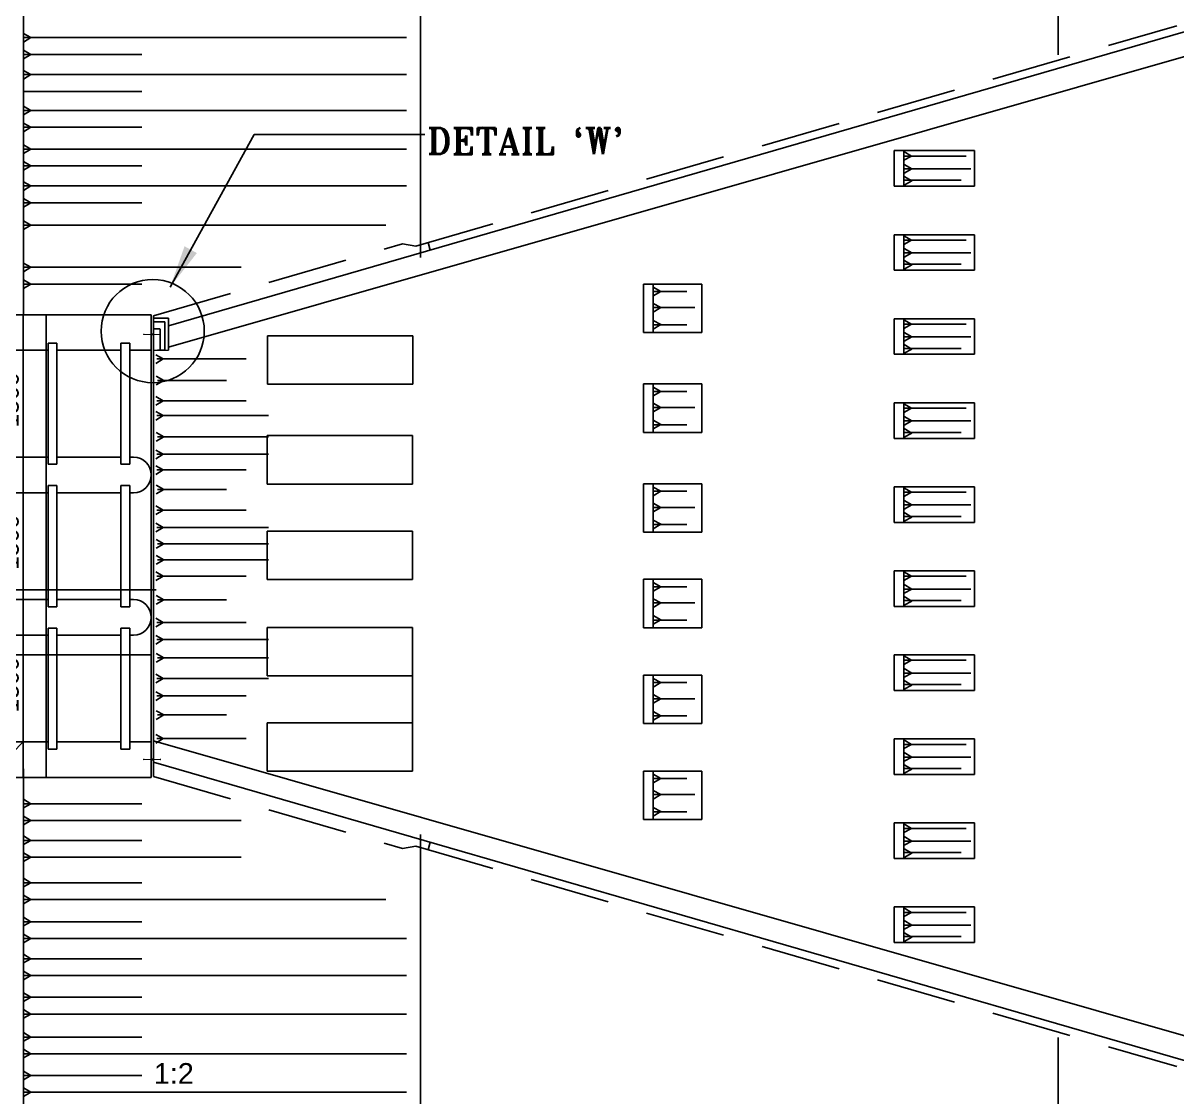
# Model space of a CAD drawing. Header units: metres. Extents: x -98554 to 27544620, y -161930 to 5264560.
# Drawn here: x -34666 to -18465, y 267924 to 283004 of the extents above; entities that cross this region are included whole.
import ezdxf

# ---------------------------------------------------------------- set-up
doc = ezdxf.new("R2010")
doc.units = ezdxf.units.M
doc.header["$LTSCALE"] = 15
doc.header["$MEASUREMENT"] = 0
doc.linetypes.add('2-2', pattern=[50, 25, -25])
doc.linetypes.add('DASHED', pattern=[0.75, 0.5, -0.25])
doc.layers.get('0').update_dxf_attribs({"linetype": 'CONTINUOUS'})
doc.layers.get('Defpoints').update_dxf_attribs({"linetype": 'CONTINUOUS'})
for name, color, linetype in [('Bank line', 170, 'CONTINUOUS'), ('Dotted line', 7, 'DASHED'), ('LINE', 7, 'CONTINUOUS'), ('SLOPECON', 12, 'CONTINUOUS')]:
    doc.layers.add(name, color=color, linetype=linetype)
doc.layers.add('lline', color=102, linetype='CONTINUOUS', lineweight=20)
doc.styles.add('arial', font='swisscl.ttf')
doc.styles.add('NASIR', font='romant.shx')
doc.styles.add('ROMAN_SIMPLEX', font='ROMANS')
doc.styles.get("Standard").update_dxf_attribs({"font": 'arial.ttf'})
doc.dimstyles.new('3', dxfattribs={"dimtxt": 225, "dimasz": 150, "dimexe": 225, "dimexo": 610, "dimgap": 9, "dimtad": 0, "dimdec": 0, "dimzin": 0, "dimdsep": 46, "dimtxsty": 'Standard', "dimblk": 'DOT', "dimcen": 0, "dimclrd": 5, "dimclrt": 1, "dimadec": 0, "dimazin": 0, "dimtfac": 1, "dimtdec": 0, "dimtofl": 0, "dimtmove": 2, "dimatfit": 3, "dimfxl": 1, "dimtolj": 1, "dimtzin": 0, "dimarcsym": 0})
doc.dimstyles.get("Standard").update_dxf_attribs({"dimtxt": 250, "dimasz": 2, "dimexe": 0.18, "dimexo": 0.0625, "dimgap": 0.09, "dimtad": 0, "dimtih": 1, "dimtoh": 1, "dimzin": 0, "dimdsep": 46, "dimtxsty": 'ROMAN_SIMPLEX', "dimcen": 0.09, "dimadec": 0, "dimazin": 0, "dimtfac": 1, "dimtofl": 0, "dimtmove": 0, "dimatfit": 3, "dimfxl": 1, "dimtolj": 1, "dimtzin": 0, "dimarcsym": 0})

# ---------------------------------------------------------------- blocks, each defined once
blk = doc.blocks.new('_Dot')
at = {"color": 0, "linetype": 'ByBlock', "lineweight": -2}
blk.add_line((-0.5, 0), (-1, 0), dxfattribs=at)
at = {"color": 0, "linetype": 'ByBlock', "const_width": 0.5}
blk.add_lwpolyline([(-0.25, 0, 1), (0.25, 0, 1)], format="xyb", close=True, dxfattribs=at)
blk = doc.blocks.new('*D3001')
at = {"layer": 'Defpoints', "color": 0}
for p in [(-35271.50198358193, 274408.6791525243), (-35271.50198358193, 272908.6791525243), (-35071.12280852051, 272908.6791525243)]:
    blk.add_point(p, dxfattribs=at)
at = {"layer": 'LINE', "color": 0, "lineweight": -2}
for p, q in [((-34661.50198358193, 274408.6791525243), (-34846.12280852051, 274408.6791525243)), ((-34661.50198358193, 272908.6791525243), (-34846.12280852051, 272908.6791525243))]:
    blk.add_line(p, q, dxfattribs=at)
at = {"layer": 'LINE', "color": 5, "lineweight": -2}
blk.add_line((-35071.12280852051, 274108.6791525243), (-35071.12280852051, 273208.6791525243), dxfattribs=at)
at = {"layer": 'LINE', "color": 5, "lineweight": -2, "xscale": 300, "yscale": 300, "zscale": 300}
for p, rotation in [((-35071.12280852051, 274408.6791525243), 90), ((-35071.12280852051, 272908.6791525243), 270)]:
    blk.add_blockref('_Dot', p, dxfattribs=dict(at, rotation=rotation))
at = {"layer": 'LINE', "color": 1, "insert": (-34850.22563147976, 273711.5727067937), "char_height": 250, "attachment_point": 5, "rotation": 90}
blk.add_mtext('\\A1;1500', dxfattribs=at)
blk = doc.blocks.new('*D3003')
at = {"layer": 'Defpoints', "color": 0}
for p in [(-35271.50198358193, 276408.6791525243), (-35271.50198358193, 274908.6791525243), (-35071.12280852051, 274908.6791525243)]:
    blk.add_point(p, dxfattribs=at)
at = {"layer": 'LINE', "color": 0, "lineweight": -2}
for p, q in [((-34661.50198358193, 276408.6791525243), (-34846.12280852051, 276408.6791525243)), ((-34661.50198358193, 274908.6791525243), (-34846.12280852051, 274908.6791525243))]:
    blk.add_line(p, q, dxfattribs=at)
at = {"layer": 'LINE', "color": 5, "lineweight": -2}
blk.add_line((-35071.12280852051, 276108.6791525243), (-35071.12280852051, 275208.6791525243), dxfattribs=at)
at = {"layer": 'LINE', "color": 5, "lineweight": -2, "xscale": 300, "yscale": 300, "zscale": 300}
for p, rotation in [((-35071.12280852051, 276408.6791525243), 90), ((-35071.12280852051, 274908.6791525243), 270)]:
    blk.add_blockref('_Dot', p, dxfattribs=dict(at, rotation=rotation))
at = {"layer": 'LINE', "color": 1, "insert": (-34850.22563147976, 275711.5727067937), "char_height": 250, "attachment_point": 5, "rotation": 90}
blk.add_mtext('\\A1;1500', dxfattribs=at)
blk = doc.blocks.new('*D3005')
at = {"layer": 'Defpoints', "color": 0}
for p in [(-35271.50198358193, 278408.6791525243), (-35271.50198358193, 276908.6791525243), (-35071.12280852051, 276908.6791525243)]:
    blk.add_point(p, dxfattribs=at)
at = {"layer": 'LINE', "color": 0, "lineweight": -2}
for p, q in [((-34661.50198358193, 278408.6791525243), (-34846.12280852051, 278408.6791525243)), ((-34661.50198358193, 276908.6791525243), (-34846.12280852051, 276908.6791525243))]:
    blk.add_line(p, q, dxfattribs=at)
at = {"layer": 'LINE', "color": 5, "lineweight": -2}
blk.add_line((-35071.12280852051, 278108.6791525243), (-35071.12280852051, 277208.6791525243), dxfattribs=at)
at = {"layer": 'LINE', "color": 5, "lineweight": -2, "xscale": 300, "yscale": 300, "zscale": 300}
for p, rotation in [((-35071.12280852051, 278408.6791525243), 90), ((-35071.12280852051, 276908.6791525243), 270)]:
    blk.add_blockref('_Dot', p, dxfattribs=dict(at, rotation=rotation))
at = {"layer": 'LINE', "color": 1, "insert": (-34850.22563147976, 277711.5727067937), "char_height": 250, "attachment_point": 5, "rotation": 90}
blk.add_mtext('\\A1;1500', dxfattribs=at)
blk = doc.blocks.new('*D3027')
at = {"color": 0, "lineweight": -2, "ltscale": 2000}
for p, q in [((-32835.62624323673, 278708.6791525243), (-32739.00311577319, 278708.6791525243)), ((-32739.18311577319, 278708.0791525244), (-32739.18311577319, 278559.0768196279)), ((-32739.18311577319, 278409.2791525243), (-32739.18311577319, 278558.2814854208)), ((-32777.22340278247, 278408.6791525243), (-32739.00311577319, 278408.6791525243))]:
    blk.add_line(p, q, dxfattribs=at)
at = {"color": 0, "linetype": '2-2', "ltscale": 2000}
for points in [[(-32739.28311577319, 278708.0791525244), (-32739.0831157732, 278708.0791525244), (-32739.18311577319, 278708.6791525243)], [(-32739.28311577319, 278409.2791525243), (-32739.0831157732, 278409.2791525243), (-32739.18311577319, 278408.6791525243)]]:
    blk.add_solid(points, dxfattribs=at)
at = {"layer": 'Defpoints', "color": 0, "linetype": '2-2', "ltscale": 2000}
for p in [(-32835.68874323673, 278708.6791525243), (-32739.18311577319, 278708.6791525243), (-32777.28590278247, 278408.6791525243)]:
    blk.add_point(p, dxfattribs=at)
at = {"color": 0, "linetype": '2-2', "ltscale": 2000, "insert": (-32739.18311577324, 278558.6791525243), "char_height": 0.6, "attachment_point": 5, "style": 'arial'}
blk.add_mtext('\\A1;300.00', dxfattribs=at)
blk = doc.blocks.new('*D3110')
at = {"layer": 'Defpoints', "color": 0, "ltscale": 20}
for p in [(-32865.50099973718, 274130.4106318802), (-42367.86363284674, 273966.1218589991), (-32865.50099973718, 273966.1218589991)]:
    blk.add_point(p, dxfattribs=at)
at = {"layer": 'LINE', "color": 0, "lineweight": -2, "ltscale": 20}
for p, q in [((-42367.86363284674, 273966.1843589991), (-42367.86363284674, 274130.5906318802)), ((-42365.86363284674, 274130.4106318802), (-38354.8675543872, 274130.4106318802)), ((-32867.50099973718, 274130.4106318802), (-36878.49707819672, 274130.4106318802)), ((-32865.50099973718, 273966.1843589991), (-32865.50099973718, 274130.5906318802))]:
    blk.add_line(p, q, dxfattribs=at)
at = {"layer": 'LINE', "color": 0, "ltscale": 20}
for points in [[(-42365.86363284674, 274130.7439652135), (-42365.86363284674, 274130.0772985469), (-42367.86363284674, 274130.4106318802)], [(-32867.50099973718, 274130.7439652135), (-32867.50099973718, 274130.0772985469), (-32865.50099973718, 274130.4106318802)]]:
    blk.add_solid(points, dxfattribs=at)
at = {"layer": 'LINE', "color": 0, "ltscale": 20, "insert": (-37616.68231629196, 274130.4106318802), "char_height": 250, "attachment_point": 5, "style": 'ROMAN_SIMPLEX'}
blk.add_mtext('\\A1;9502.36', dxfattribs=at)

msp = doc.modelspace()

# ---------------------------------------------------------------- linework, layer by layer
at = {"linetype": '2-2', "ltscale": 2000}
for p, q in [((-25817.2859027813, 278658.859229295), (-25817.2859027813, 279338.859229295)), ((-25817.2859027813, 277256.3819380612), (-25817.2859027813, 277936.3819380612)), ((-25817.2859027813, 275853.9046468274), (-25817.2859027813, 276533.9046468274)), ((-25817.2859027813, 274512.8729627118), (-25817.2859027813, 275192.8729627118)), ((-25817.2859027813, 273166.3308343315), (-25817.2859027813, 273846.3308343315)), ((-25817.2859027813, 271819.7887059511), (-25817.2859027813, 272499.7887059511))]:
    msp.add_line(p, q, dxfattribs=at)
at = {"ltscale": 2000}
for p, q in [((-32835.68874323672, 278858.6791525243), (-32625.80860894359, 278858.6791525243)), ((-32625.98860894359, 278858.0791525244), (-32625.98860894359, 278634.0764264431)), ((-32835.68874323672, 278808.6791525243), (-32674.36820225184, 278808.6791525243)), ((-32674.54820225184, 278808.0791525244), (-32674.54820225184, 278609.0764264431)), ((-32674.54820225184, 278409.2791525243), (-32674.54820225184, 278608.2818786056)), ((-32625.98860894359, 278409.2791525243), (-32625.98860894359, 278633.2818786056)), ((-32835.68874323675, 278406.5984508023), (-32625.80860894359, 278408.6791525243)), ((-32777.22340278247, 278408.6791525243), (-32674.36820225184, 278408.6791525243))]:
    msp.add_line(p, q, dxfattribs=at)
for points in [[(-20131.87814848591, 282556.6632944224), (-20131.87814848591, 292177.3790167212)], [(-32625.98860894359, 278752.4677577627), (-18346.96676561753, 282885.1157042331)], [(-32625.9886089436, 278452.2192896582), (-17719.4275017559, 282718.6791525244)], [(-32835.68874323714, 272925.1580365295), (-17719.4275017559, 268598.6791525244)], [(-32835.68874323716, 272625.5821575988), (-18346.96676561753, 268432.2426008157)], [(-20131.87814848591, 268760.6950106264), (-20131.87814848591, 259139.9792883276)]]:
    msp.add_lwpolyline(points)
at = {"linetype": '2-2', "ltscale": 2000}
for points in [[(-22435.44373193184, 281212.7965255323), (-21309.44373193184, 281212.7965255323)], [(-22435.44373193185, 280712.7965255323), (-22435.44373193185, 281212.7965255323)], [(-22300.28868202573, 280712.7965255323), (-22300.28868202573, 281212.7965255323)], [(-21309.44373193184, 280712.7965255323), (-21309.44373193184, 281212.7965255323)], [(-22435.44373193184, 280712.7965255323), (-21309.44373193184, 280712.7965255323)], [(-22435.44373193184, 280032.7965255323), (-21309.44373193184, 280032.7965255323)], [(-22435.44373193185, 279532.7965255323), (-22435.44373193185, 280032.7965255323)], [(-22300.28868202573, 279532.7965255323), (-22300.28868202573, 280032.7965255323)], [(-21309.44373193184, 279532.7965255323), (-21309.44373193184, 280032.7965255323)], [(-22435.44373193184, 279532.7965255323), (-21309.44373193184, 279532.7965255323)], [(-22435.44373193185, 278852.7965255323), (-21309.44373193185, 278852.7965255323)], [(-22435.44373193185, 278352.7965255323), (-22435.44373193185, 278852.7965255323)], [(-22300.28868202573, 278352.7965255323), (-22300.28868202573, 278852.7965255323)], [(-21309.44373193185, 278352.7965255323), (-21309.44373193185, 278852.7965255323)], [(-22435.44373193185, 278352.7965255323), (-21309.44373193185, 278352.7965255323)], [(-22435.44373193184, 277672.7965255323), (-21309.44373193184, 277672.7965255323)], [(-22435.44373193185, 277172.7965255323), (-22435.44373193185, 277672.7965255323)], [(-22300.28868202573, 277172.7965255323), (-22300.28868202573, 277672.7965255323)], [(-21309.44373193184, 277172.7965255323), (-21309.44373193184, 277672.7965255323)], [(-22435.44373193184, 277172.7965255323), (-21309.44373193184, 277172.7965255323)], [(-22435.44373193184, 276492.7965255323), (-21309.44373193184, 276492.7965255323)], [(-22435.44373193185, 275992.7965255323), (-22435.44373193185, 276492.7965255323)], [(-22300.28868202573, 275992.7965255323), (-22300.28868202573, 276492.7965255323)], [(-21309.44373193184, 275992.7965255323), (-21309.44373193184, 276492.7965255323)], [(-22435.44373193184, 275992.7965255323), (-21309.44373193184, 275992.7965255323)], [(-22435.44373193186, 275312.7965255323), (-21309.44373193186, 275312.7965255323)], [(-22435.44373193187, 274812.7965255323), (-22435.44373193187, 275312.7965255323)], [(-22300.28868202575, 274812.7965255323), (-22300.28868202575, 275312.7965255323)], [(-21309.44373193186, 274812.7965255323), (-21309.44373193186, 275312.7965255323)], [(-22435.44373193186, 274812.7965255323), (-21309.44373193186, 274812.7965255323)], [(-22435.44373193185, 274132.7965255323), (-21309.44373193185, 274132.7965255323)], [(-22435.44373193186, 273632.7965255323), (-22435.44373193186, 274132.7965255323)], [(-22300.28868202574, 273632.7965255323), (-22300.28868202574, 274132.7965255323)], [(-21309.44373193185, 273632.7965255323), (-21309.44373193185, 274132.7965255323)], [(-22435.44373193185, 273632.7965255323), (-21309.44373193185, 273632.7965255323)], [(-22435.44373193185, 272952.7965255323), (-21309.44373193185, 272952.7965255323)], [(-22435.44373193185, 272452.7965255323), (-22435.44373193185, 272952.7965255323)], [(-22300.28868202573, 272452.7965255323), (-22300.28868202573, 272952.7965255323)], [(-21309.44373193185, 272452.7965255323), (-21309.44373193185, 272952.7965255323)], [(-22435.44373193185, 272452.7965255323), (-21309.44373193185, 272452.7965255323)], [(-22435.44373193184, 271772.7965255323), (-21309.44373193184, 271772.7965255323)], [(-22435.44373193185, 271272.7965255323), (-22435.44373193185, 271772.7965255323)], [(-22300.28868202573, 271272.7965255323), (-22300.28868202573, 271772.7965255323)], [(-21309.44373193184, 271272.7965255323), (-21309.44373193184, 271772.7965255323)], [(-22435.44373193184, 271272.7965255323), (-21309.44373193184, 271272.7965255323)], [(-22435.44373193184, 270592.7965255323), (-21309.44373193184, 270592.7965255323)], [(-22435.44373193185, 270092.7965255323), (-22435.44373193185, 270592.7965255323)], [(-22300.28868202573, 270092.7965255323), (-22300.28868202573, 270592.7965255323)], [(-21309.44373193184, 270092.7965255323), (-21309.44373193184, 270592.7965255323)], [(-22435.44373193184, 270092.7965255323), (-21309.44373193184, 270092.7965255323)]]:
    msp.add_lwpolyline(points, dxfattribs=at)
for points in [[(-25953.2859027813, 278658.859229295), (-25137.2859027813, 278658.859229295), (-25137.2859027813, 279338.859229295), (-25953.2859027813, 279338.859229295)], [(-29194.44373193185, 278613.6543047433), (-31234.44373193185, 278613.6543047433), (-31234.44373193185, 277933.6543047433), (-29194.44373193185, 277933.6543047433)], [(-25953.2859027813, 277256.3819380612), (-25137.2859027813, 277256.3819380612), (-25137.2859027813, 277936.3819380612), (-25953.2859027813, 277936.3819380612)], [(-29197.2859027813, 277211.1770135094), (-31237.2859027813, 277211.1770135094), (-31237.2859027813, 276531.1770135094), (-29197.2859027813, 276531.1770135094)], [(-25953.2859027813, 275853.9046468274), (-25137.2859027813, 275853.9046468274), (-25137.2859027813, 276533.9046468274), (-25953.2859027813, 276533.9046468274)], [(-29197.2859027813, 275870.1453293939), (-31237.2859027813, 275870.1453293939), (-31237.2859027813, 275190.1453293939), (-29197.2859027813, 275190.1453293939)], [(-25953.2859027813, 274512.8729627118), (-25137.2859027813, 274512.8729627118), (-25137.2859027813, 275192.8729627118), (-25953.2859027813, 275192.8729627118)], [(-29197.2859027813, 274515.6005960298), (-31237.2859027813, 274515.6005960298), (-31237.2859027813, 273835.6005960298), (-29197.2859027813, 273835.6005960298)], [(-25953.2859027813, 273166.3308343315), (-25137.2859027813, 273166.3308343315), (-25137.2859027813, 273846.3308343315), (-25953.2859027813, 273846.3308343315)], [(-29197.2859027813, 273177.0610726331), (-31237.2859027813, 273177.0610726331), (-31237.2859027813, 272497.0610726331), (-29197.2859027813, 272497.0610726331)], [(-25953.2859027813, 271819.7887059511), (-25137.2859027813, 271819.7887059511), (-25137.2859027813, 272499.7887059511), (-25953.2859027813, 272499.7887059511)]]:
    msp.add_lwpolyline(points, close=True, dxfattribs=at)
for points in [[(-32626.08860894359, 278858.0791525244), (-32625.88860894359, 278858.0791525244), (-32625.98860894359, 278858.6791525243)], [(-32674.64820225184, 278808.0791525244), (-32674.44820225184, 278808.0791525244), (-32674.54820225184, 278808.6791525243)], [(-32674.64820225184, 278409.2791525243), (-32674.44820225184, 278409.2791525243), (-32674.54820225184, 278408.6791525243)], [(-32626.08860894359, 278409.2791525243), (-32625.88860894359, 278409.2791525243), (-32625.98860894359, 278408.6791525243)]]:
    msp.add_solid(points, dxfattribs=at)
at = {"layer": 'Bank line'}
for points in [[(-34658.63241998106, 292212.3344897931), (-34658.63241998106, 278908.6791525243)], [(-29086.79756716173, 292212.3344897931), (-29086.79756716173, 279710.8596604291)], [(-34660.94218460983, 272532.8929265445), (-34660.94218460983, 259149.5148014174)], [(-29086.79756716173, 271609.7420745589), (-29086.79756716173, 259231.4474231235)]]:
    msp.add_lwpolyline(points, dxfattribs=at)
at = {"layer": 'Dotted line', "ltscale": 150}
for points in [[(-29152.92813936379, 279872.6742509711), (-18465.09146527026, 282965.958004441)], [(-32835.68874323671, 278893.3376333348), (-29339.4259623228, 279905.2292993328)], [(-32835.68874323717, 272424.0206717141), (-29339.4259623228, 271412.129005716)], [(-29152.92813936379, 271444.6840540777), (-18465.09146527026, 268351.4003006078)]]:
    msp.add_lwpolyline(points, dxfattribs=at)
at = {"layer": 'LINE', "linetype": '2-2', "ltscale": 2000}
for p, q in [((-28979.29889177518, 279922.9261912907), (-28951.13699136039, 279816.0467730219)), ((-28979.29889177518, 271394.4321137581), (-28951.13699136039, 271501.3115320269))]:
    msp.add_line(p, q, dxfattribs=at)
at = {"layer": 'LINE'}
for p, q in [((-32865.50099973707, 278908.6791525243), (-40567.86363284709, 278908.6791525243)), ((-34665.50099973718, 278908.6791525243), (-34665.50099973718, 272408.6791525244)), ((-34340.50099973683, 278908.6791525243), (-34340.50099973707, 276908.6791525243)), ((-34340.50099973718, 278908.6791525243), (-34340.5009997373, 272808.6791525244)), ((-34340.50099973707, 278908.6791525243), (-34340.50099973707, 272408.6791525244)), ((-32865.50099973707, 278908.6791525243), (-32865.50099973707, 278408.6791525243)), ((-32865.50099973707, 278908.6791525243), (-32865.50099973707, 278408.6791525243)), ((-32835.68874323671, 278893.3376333348), (-32835.68874323717, 272424.0206717141)), ((-32777.28590278154, 278908.6791525243), (-32777.23628486181, 278908.6791525243)), ((-34340.50099973718, 278558.6791525243), (-34340.50099973718, 278408.6791525243)), ((-34190.50099973707, 278508.6791525243), (-34315.50099973695, 278508.6791525243)), ((-34315.50099973695, 278508.6791525243), (-34315.50099973707, 276808.6791525242)), ((-34190.50099973707, 278508.6791525243), (-34190.50099973707, 276808.6791525243)), ((-33291.38170160376, 278508.6791525243), (-33291.38170160353, 276808.6791525243)), ((-33165.5009997373, 278508.6791525243), (-33291.38170160376, 278508.6791525243)), ((-33165.5009997373, 278508.6791525243), (-33165.50099973718, 276808.6791525243)), ((-33165.5009997373, 278408.6791525243), (-33165.5009997373, 278508.6791525243)), ((-34665.50099973718, 278408.6791525243), (-34315.50099973683, 278408.6791525243)), ((-34190.50099973695, 278408.6791525243), (-33291.38170160365, 278408.6791525243)), ((-33165.5009997373, 278408.6791525244), (-32865.50099973707, 278408.6791525243)), ((-32865.50099973718, 278408.6791525243), (-32865.50099973718, 272408.6791525243)), ((-32865.50099973718, 277408.6791525243), (-32865.50099973718, 276908.6791525243)), ((-34665.50099973765, 276908.679152524), (-34315.50099973707, 276908.6791525243)), ((-34190.50099973718, 276908.6791525243), (-33291.38170160353, 276908.6791525243)), ((-33165.50099973741, 276908.6791525243), (-33115.42488963692, 276908.6791525243)), ((-33165.50099973741, 276908.6791525243), (-33165.50099973741, 276808.6791525243)), ((-34190.50099973718, 276808.6791525243), (-34315.50099973707, 276808.6791525243)), ((-33165.50099973741, 276808.6791525243), (-33291.38170160365, 276808.6791525243)), ((-34665.50099973683, 276408.679152524), (-34315.50099973707, 276408.6791525243)), ((-34315.50099973695, 276508.6791525243), (-34190.50099973718, 276508.6791525243)), ((-34315.50099973695, 276508.6791525244), (-34315.50099973707, 274808.6791525242)), ((-34190.50099973741, 276508.6791525243), (-34190.5009997373, 274808.6791525243)), ((-34190.50099973718, 276408.6791525243), (-33291.38170160353, 276408.6791525243)), ((-33291.38170160376, 276508.6791525243), (-33165.50099973741, 276508.6791525243)), ((-33291.38170160365, 276508.6791525243), (-33291.38170160353, 274808.6791525243)), ((-33165.5009997373, 276508.6791525243), (-33165.50099973718, 274808.6791525243)), ((-33165.50099973741, 276408.6791525243), (-33115.42488963692, 276408.6791525243)), ((-32865.50099973718, 275408.6791525243), (-32865.50099973718, 274908.6791525243)), ((-34665.5009997373, 274908.6791525243), (-34315.50099973707, 274908.6791525243)), ((-34190.5009997373, 274808.6791525243), (-34315.50099973707, 274808.6791525243)), ((-34190.5009997373, 274908.6791525243), (-33291.38170160353, 274908.6791525243)), ((-33165.50099973741, 274808.6791525243), (-33291.38170160365, 274808.6791525243)), ((-33165.50099973741, 274908.6791525243), (-33115.42488963692, 274908.6791525243)), ((-34315.50099973707, 274508.6791525243), (-34190.5009997373, 274508.6791525243)), ((-34315.50099973707, 274508.6791525243), (-34315.50099973707, 272808.6791525244)), ((-34190.5009997373, 274508.6791525243), (-34190.5009997373, 272808.6791525244)), ((-33291.38170160365, 274508.6791525243), (-33165.50099973741, 274508.6791525243)), ((-33291.38170160353, 274508.6791525243), (-33291.38170160353, 272808.6791525244)), ((-33165.50099973718, 274508.6791525243), (-33165.5009997373, 272808.6791525244)), ((-34665.50099973695, 274408.679152524), (-34315.50099973707, 274408.6791525243)), ((-34190.5009997373, 274408.6791525243), (-33291.38170160353, 274408.6791525243)), ((-33165.50099973741, 274408.6791525243), (-33115.42488963692, 274408.6791525243)), ((-34815.50099973707, 272758.6791525244), (-34665.50099973707, 272908.6791525244)), ((-34665.50099973707, 272908.6791525244), (-34315.50099973707, 272908.6791525244)), ((-34340.50099973718, 272808.6791525244), (-34340.50099973718, 272908.6791525244)), ((-34190.5009997373, 272908.6791525244), (-33291.38170160353, 272908.6791525244)), ((-33165.5009997373, 272908.6791525244), (-32865.50099973718, 272908.6791525244)), ((-32865.50099973707, 272408.6791525244), (-32865.50099973707, 272908.6791525244)), ((-32865.50099973707, 272408.6791525244), (-32865.50099973707, 272908.6791525244)), ((-34315.50099973695, 272808.6791525244), (-34190.50099973718, 272808.6791525244)), ((-33291.38170160353, 272808.6791525244), (-33165.50099973718, 272808.6791525244)), ((-32865.50099973707, 272408.6791525244), (-42367.86363284673, 272408.6791525244))]:
    msp.add_line(p, q, dxfattribs=at)
at = {"layer": 'LINE', "color": 1, "ltscale": 20}
for p, q in [((-42367.86363284673, 275046.3073876202), (-32797.285902782, 275046.3073876202)), ((-29197.2859027813, 273835.6005960298), (-29197.2859027813, 273177.0610726331))]:
    msp.add_line(p, q, dxfattribs=at)
at = {"layer": 'LINE'}
for points in [[(-34660.7336878404, 282858.5565843952), (-34554.58601584285, 282799.7684603108), (-34660.7336878404, 282736.890212096)], [(-34660.7336878404, 282623.057931341), (-34554.58601587266, 282564.2698071373), (-34660.7336878404, 282501.3915589226)], [(-34660.7336878404, 282339.2614189191), (-34554.58601584285, 282280.4732948346), (-34660.7336878404, 282217.5950466199)], [(-34660.7336878404, 281835.877577767), (-34554.58601584285, 281777.0894536825), (-34660.7336878404, 281714.2112054678)], [(-34660.7336878404, 281600.3789247128), (-34554.58601587266, 281541.5908005091), (-34660.7336878404, 281478.7125522944)], [(-34660.7336878404, 281294.6444490778), (-34554.58601584285, 281235.8563249933), (-34660.7336878404, 281172.9780767786)], [(-22299.59455384394, 281076.9620264971), (-22193.4468818762, 281135.7501507008), (-22299.59455384394, 281198.6283989155)], [(-34660.7336878404, 281059.1457960235), (-34554.58601587266, 281000.3576718199), (-34660.7336878404, 280937.4794236051)], [(-22294.34625532651, 280898.0255913881), (-22188.19858335877, 280956.8137155918), (-22294.34625532651, 281019.6919638065)], [(-34660.7336878404, 280775.3492836016), (-34554.58601584285, 280716.5611595172), (-34660.7336878404, 280653.6829113024)], [(-22294.34625532651, 280728.5682151807), (-22188.19858335877, 280787.3563393843), (-22294.34625532651, 280850.2345875991)], [(-34660.7336878404, 280539.8506305474), (-34554.58601587266, 280481.0625063437), (-34660.7336878404, 280418.184258129)], [(-34660.7336878404, 280227.1771844993), (-34554.58601584285, 280168.3890604149), (-34660.7336878404, 280105.5108122001)], [(-22299.59455384394, 279896.9620264971), (-22193.4468818762, 279955.7501507008), (-22299.59455384394, 280018.6283989155)], [(-22294.34625532651, 279718.0255913881), (-22188.19858335877, 279776.8137155918), (-22294.34625532651, 279839.6919638065)], [(-34660.7336878404, 279633.3241865307), (-34554.58601584285, 279574.5360624462), (-34660.7336878404, 279511.6578142315)], [(-22294.34625532651, 279548.5682151807), (-22188.19858335877, 279607.3563393843), (-22294.34625532651, 279670.2345875991)], [(-34660.7336878404, 279397.8255334764), (-34554.58601587266, 279339.0374092727), (-34660.7336878404, 279276.159161058)], [(-25817.2859027813, 279293.9846069801), (-25711.13823081356, 279235.1964827764), (-25817.2859027813, 279172.3182345617)], [(-25817.2859027813, 279067.2669414381), (-25711.13823081356, 279008.4788172345), (-25817.2859027813, 278945.6005690197)], [(-25817.2859027813, 278828.9882633294), (-25711.13823081356, 278770.2001391258), (-25817.2859027813, 278707.321890911)], [(-22299.59455384395, 278716.9620264971), (-22193.4468818762, 278775.7501507008), (-22299.59455384395, 278838.6283989155)], [(-22294.34625532652, 278538.0255913881), (-22188.19858335878, 278596.8137155918), (-22294.34625532652, 278659.6919638065)], [(-22294.34625532652, 278368.5682151807), (-22188.19858335878, 278427.3563393843), (-22294.34625532652, 278490.2345875991)], [(-32803.49562464934, 278346.3900435353), (-32697.34795268159, 278287.6019193316), (-32803.49562464934, 278224.7236711169)], [(-32795.19211382465, 278045.4706079122), (-32689.04444185691, 277986.6824837085), (-32795.19211382465, 277923.8042354938)], [(-25817.2859027813, 277891.5073157462), (-25711.13823081356, 277832.7191915425), (-25817.2859027813, 277769.8409433278)], [(-32803.49562464934, 277758.635883353), (-32697.34795268159, 277699.8477591493), (-32803.49562464934, 277636.9695109345)], [(-32803.49562464934, 277550.1399068586), (-32697.34795268159, 277491.3517826549), (-32803.49562464934, 277428.4735344402)], [(-25817.2859027813, 277664.7896502043), (-25711.13823081356, 277606.0015260006), (-25817.2859027813, 277543.1232777859)], [(-22299.59455384394, 277536.9620264971), (-22193.4468818762, 277595.7501507008), (-22299.59455384394, 277658.6283989155)], [(-25817.2859027813, 277426.5109720956), (-25711.13823081356, 277367.7228478919), (-25817.2859027813, 277304.8445996772)], [(-22294.34625532651, 277358.0255913881), (-22188.19858335877, 277416.8137155918), (-22294.34625532651, 277479.6919638065)], [(-32795.19211382465, 277254.6603299929), (-32689.04444185691, 277195.8722057892), (-32795.19211382465, 277132.9939575745)], [(-22294.34625532651, 277188.5682151807), (-22188.19858335877, 277247.3563393843), (-22294.34625532651, 277310.2345875991)], [(-32803.49562464934, 277008.3199980378), (-32697.34795268159, 276949.5318738341), (-32803.49562464934, 276886.6536256194)], [(-32803.49562464934, 276788.9022973971), (-32697.34795268159, 276730.1141731935), (-32803.49562464934, 276667.2359249787)], [(-32795.19211382465, 276515.4250063989), (-32689.04444185691, 276456.6368821952), (-32795.19211382465, 276393.7586339805)], [(-25817.2859027813, 276489.0300245124), (-25711.13823081356, 276430.2419003087), (-25817.2859027813, 276367.363652094)], [(-22299.59455384394, 276356.9620264971), (-22193.4468818762, 276415.7501507008), (-22299.59455384394, 276478.6283989155)], [(-32803.49562464934, 276223.8658485222), (-32697.34795268159, 276165.0777243185), (-32803.49562464934, 276102.1994761038)], [(-25817.2859027813, 276262.3123589705), (-25711.13823081356, 276203.5242347668), (-25817.2859027813, 276140.6459865521)], [(-22294.34625532651, 276178.0255913881), (-22188.19858335877, 276236.8137155918), (-22294.34625532651, 276299.6919638065)], [(-22294.34625532651, 276008.5682151807), (-22188.19858335877, 276067.3563393843), (-22294.34625532651, 276130.2345875991)], [(-32803.49562464934, 275980.1184320969), (-32697.34795268159, 275921.3303078932), (-32803.49562464934, 275858.4520596785)], [(-25817.2859027813, 276024.0336808618), (-25711.13823081356, 275965.2455566581), (-25817.2859027813, 275902.3673084434)], [(-32795.19211382465, 275752.1999581924), (-32689.04444185691, 275693.4118339887), (-32795.19211382465, 275630.533585774)], [(-32795.19211382465, 275526.5127678255), (-32689.04444185691, 275467.7246436218), (-32795.19211382465, 275404.8463954071)], [(-32803.49562464934, 275297.7220188167), (-32697.34795268159, 275238.9338946131), (-32803.49562464934, 275176.0556463983)], [(-22299.59455384396, 275176.9620264971), (-22193.44688187622, 275235.7501507008), (-22299.59455384396, 275298.6283989155)], [(-25817.2859027813, 275147.9983403969), (-25711.13823081356, 275089.2102161932), (-25817.2859027813, 275026.3319679784)], [(-22294.34625532653, 274998.0255913881), (-22188.19858335879, 275056.8137155918), (-22294.34625532653, 275119.6919638065)], [(-32795.19211382465, 274964.636005251), (-32689.04444185691, 274905.8478810473), (-32795.19211382465, 274842.9696328326)], [(-25817.2859027813, 274921.2806748549), (-25711.13823081356, 274862.4925506513), (-25817.2859027813, 274799.6143024365)], [(-22294.34625532653, 274828.5682151807), (-22188.19858335879, 274887.3563393843), (-22294.34625532653, 274950.2345875991)], [(-32803.49562464934, 274646.2398607824), (-32697.34795268159, 274587.4517365787), (-32803.49562464934, 274524.573488364)], [(-25817.2859027813, 274683.0019967462), (-25711.13823081356, 274624.2138725425), (-25817.2859027813, 274561.3356243278)], [(-32803.49562464934, 274404.8894477573), (-32697.34795268159, 274346.1013235536), (-32803.49562464934, 274283.2230753389)], [(-32795.19211382465, 274151.1395209983), (-32689.04444185691, 274092.3513967947), (-32795.19211382465, 274029.4731485799)], [(-22299.59455384396, 273996.9620264971), (-22193.44688187621, 274055.7501507008), (-22299.59455384396, 274118.6283989155)], [(-32803.49562464934, 273861.1739896981), (-32697.34795268159, 273802.3858654944), (-32803.49562464934, 273739.5076172797)], [(-25817.2859027813, 273801.4562120165), (-25711.13823081356, 273742.6680878128), (-25817.2859027813, 273679.7898395981)], [(-22294.34625532653, 273818.0255913881), (-22188.19858335878, 273876.8137155918), (-22294.34625532653, 273939.6919638065)], [(-22294.34625532653, 273648.5682151807), (-22188.19858335878, 273707.3563393843), (-22294.34625532653, 273770.2345875991)], [(-32803.49562464934, 273614.1579322719), (-32697.34795268159, 273555.3698080683), (-32803.49562464934, 273492.4915598535)], [(-25817.2859027813, 273574.7385464745), (-25711.13823081356, 273515.9504222709), (-25817.2859027813, 273453.0721740561)], [(-32795.19211382465, 273348.177512259), (-32689.04444185691, 273289.3893880553), (-32795.19211382465, 273226.5111398406)], [(-25817.2859027813, 273336.4598683658), (-25711.13823081356, 273277.6717441622), (-25817.2859027813, 273214.7934959474)], [(-32803.49562464934, 273014.7338048227), (-32697.34795268159, 272955.945680619), (-32803.49562464934, 272893.0674324043)], [(-22299.59455384395, 272816.9620264971), (-22193.4468818762, 272875.7501507008), (-22299.59455384395, 272938.6283989155)], [(-22294.34625532652, 272638.0255913881), (-22188.19858335878, 272696.8137155918), (-22294.34625532652, 272759.6919638065)], [(-22294.34625532652, 272468.5682151807), (-22188.19858335878, 272527.3563393843), (-22294.34625532652, 272590.2345875991)], [(-25817.2859027813, 272454.9140836361), (-25711.13823081356, 272396.1259594324), (-25817.2859027813, 272333.2477112177)], [(-25817.2859027813, 272228.1964180942), (-25711.13823081356, 272169.4082938905), (-25817.2859027813, 272106.5300456758)], [(-34660.7336878404, 271982.4273973147), (-34554.58601587266, 272041.2155215184), (-34660.7336878404, 272104.0937697331)], [(-34660.7336878404, 271746.9287442605), (-34554.58601584285, 271805.7168683449), (-34660.7336878404, 271868.5951165596)], [(-25817.2859027813, 271989.9177399855), (-25711.13823081356, 271931.1296157818), (-25817.2859027813, 271868.251367567)], [(-22299.59455384394, 271636.9620264971), (-22193.4468818762, 271695.7501507008), (-22299.59455384394, 271758.6283989155)], [(-34660.7336878404, 271467.2370673439), (-34554.58601587266, 271526.0251915476), (-34660.7336878404, 271588.9034397623)], [(-22294.34625532651, 271458.0255913881), (-22188.19858335877, 271516.8137155918), (-22294.34625532651, 271579.6919638065)], [(-22294.34625532651, 271288.5682151807), (-22188.19858335877, 271347.3563393843), (-22294.34625532651, 271410.2345875991)], [(-34660.7336878404, 271231.7384142897), (-34554.58601584285, 271290.5265383741), (-34660.7336878404, 271353.4047865889)], [(-34660.7336878404, 270873.3840693752), (-34554.58601587266, 270932.1721935789), (-34660.7336878404, 270995.0504417936)], [(-34660.7336878404, 270637.885416321), (-34554.58601584285, 270696.6735404055), (-34660.7336878404, 270759.5517886202)], [(-22299.59455384394, 270456.9620264971), (-22193.4468818762, 270515.7501507008), (-22299.59455384394, 270578.6283989155)], [(-34660.7336878404, 270325.2119702729), (-34554.58601587266, 270384.0000944766), (-34660.7336878404, 270446.8783426913)], [(-22294.34625532651, 270278.0255913881), (-22188.19858335877, 270336.8137155918), (-22294.34625532651, 270399.6919638065)], [(-22294.34625532651, 270108.5682151807), (-22188.19858335877, 270167.3563393843), (-22294.34625532651, 270230.2345875991)], [(-34660.7336878404, 270089.7133172187), (-34554.58601584285, 270148.5014413032), (-34660.7336878404, 270211.3796895179)], [(-34660.7336878404, 269805.9168047968), (-34554.58601587266, 269864.7049290005), (-34660.7336878404, 269927.5831772152)], [(-34660.7336878404, 269570.4181517425), (-34554.58601584285, 269629.206275827), (-34660.7336878404, 269692.0845240417)], [(-34660.7336878404, 269264.6836761076), (-34554.58601587266, 269323.4718003112), (-34660.7336878404, 269386.350048526)], [(-34660.7336878404, 269029.1850230533), (-34554.58601584285, 269087.9731471378), (-34660.7336878404, 269150.8513953525)], [(-34660.7336878404, 268707.1309711458), (-34554.58601587266, 268765.9190953495), (-34660.7336878404, 268828.7973435642)], [(-34660.7336878404, 268471.6323180916), (-34554.58601584285, 268530.4204421761), (-34660.7336878404, 268593.2986903908)], [(-34660.7336878404, 268165.8978424566), (-34554.58601587266, 268224.6859666603), (-34660.7336878404, 268287.564214875)], [(-34660.7336878404, 267930.3991894023), (-34554.58601584285, 267989.1873134868), (-34660.7336878404, 268052.0655617015)]]:
    msp.add_lwpolyline(points, dxfattribs=at)
at = {"layer": 'LINE', "linetype": '2-2', "ltscale": 2000}
for points in [[(-29152.92813936381, 279872.6742509711), (-29339.42596232281, 279905.2292993328)], [(-29152.92813936381, 271444.6840540777), (-29339.42596232281, 271412.129005716)]]:
    msp.add_lwpolyline(points, dxfattribs=at)
at = {"layer": 'LINE'}
for points, const_width in [([(-32862.13120855717, 278633.0643936223, 1), (-32845.98120855726, 278633.0643936223, 1)], 16.14999999999999), ([(-32862.13120855717, 278633.0643936223, 1), (-32845.98120855726, 278633.0643936223, 1)], 16.15), ([(-32976.1197562071, 278633.0643936223, 1), (-32965.4947562071, 278633.0643936223, 1)], 10.625), ([(-32742.61756567738, 278633.0643936223, 1), (-32731.99256567738, 278633.0643936223, 1)], 10.625), ([(-32976.1197562071, 272663.3675892244, 1), (-32965.4947562071, 272663.3675892244, 1)], 10.625), ([(-32862.13120855717, 272663.3675892244, 1), (-32845.98120855726, 272663.3675892244, 1)], 16.15), ([(-32862.13120855717, 272663.3675892244, 1), (-32845.98120855726, 272663.3675892244, 1)], 16.14999999999999), ([(-32742.61756567738, 272663.3675892244, 1), (-32731.99256567738, 272663.3675892244, 1)], 10.625)]:
    msp.add_lwpolyline(points, format="xyb", close=True, dxfattribs=dict(at, const_width=const_width))
at = {"layer": 'LINE', "const_width": 13.6}
for points in [[(-32964.61467969185, 278632.8888330451), (-32854.11467969185, 278632.8888330451), (-32743.61467969185, 278632.8888330451)], [(-32964.61467969185, 272663.1920286471), (-32854.11467969185, 272663.1920286471), (-32743.61467969185, 272663.1920286471)]]:
    msp.add_lwpolyline(points, dxfattribs=at)
at = {"layer": 'LINE'}
msp.add_circle((-32845.03667520569, 278678.41164902), 723.9535833403265, dxfattribs=at)
for centre in [(-33115.42488963692, 276658.6791525243), (-33115.42488963692, 274658.6791525243)]:
    msp.add_arc(centre, 250.0000000000146, 270, 90, dxfattribs=at)
at = {"layer": 'SLOPECON'}
for p, q in [((-34660.7336878404, 282799.7684603108), (-29281.01396163693, 282799.7684603108)), ((-34660.7336878404, 282564.2698071373), (-32996.18941633822, 282564.2698071373)), ((-34660.7336878404, 282280.4732948346), (-29281.01396163693, 282280.4732948346)), ((-34660.7336878404, 282044.9746416612), (-32996.18941633822, 282044.9746416612)), ((-34660.7336878404, 281777.0894536825), (-29281.01396163693, 281777.0894536825)), ((-34660.7336878404, 281541.5908005091), (-32996.18941633822, 281541.5908005091)), ((-34660.7336878404, 281235.8563249933), (-29281.01396163693, 281235.8563249933)), ((-22299.59455384394, 281135.7501507008), (-21422.81168354848, 281135.7501507008)), ((-34660.7336878404, 281000.3576718199), (-32996.18941633822, 281000.3576718199)), ((-22294.34625532651, 280956.8137155918), (-21360.73911581874, 280956.8137155918)), ((-22294.34625532651, 280796.4048303147), (-21492.97697072044, 280796.4048303147)), ((-34660.7336878404, 280716.5611595172), (-29281.01396163693, 280716.5611595172)), ((-34660.7336878404, 280481.0625063437), (-32996.18941633822, 280481.0625063437)), ((-34660.7336878404, 280168.3890604149), (-29570.10987695446, 280168.3890604149)), ((-22299.59455384394, 279955.7501507008), (-21422.81168354848, 279955.7501507008)), ((-22294.34625532651, 279776.8137155918), (-21360.73911581874, 279776.8137155918)), ((-34660.7336878404, 279574.5360624462), (-31603.31253131782, 279574.5360624462)), ((-22294.34625532651, 279616.4048303147), (-21492.97697072044, 279616.4048303147)), ((-34660.7336878404, 279339.0374092727), (-32996.18941633822, 279339.0374092727)), ((-25817.2859027813, 279235.1964827764), (-25344.00068034034, 279235.1964827764)), ((-25817.2859027813, 279008.4788172345), (-25232.30398447905, 279008.4788172345)), ((-25817.2859027813, 278766.6466406565), (-25344.00068034034, 278766.6466406565)), ((-22299.59455384395, 278775.7501507008), (-21422.81168354849, 278775.7501507008)), ((-22294.34625532652, 278596.8137155918), (-21360.73911581875, 278596.8137155918)), ((-22294.34625532652, 278436.4048303147), (-21492.97697072045, 278436.4048303147)), ((-32787.72433969414, 278287.6019193316), (-31533.62260721417, 278287.6019193316)), ((-32779.42082886946, 277986.6824837085), (-31808.47707839402, 277986.6824837085)), ((-32787.72433969414, 277699.8477591493), (-31533.62260721417, 277699.8477591493)), ((-25817.2859027813, 277832.7191915425), (-25344.00068034034, 277832.7191915425)), ((-25817.2859027813, 277606.0015260006), (-25232.30398447905, 277606.0015260006)), ((-22299.59455384394, 277595.7501507008), (-21422.81168354848, 277595.7501507008)), ((-32787.72433969414, 277491.3517826549), (-31218.67244697735, 277491.3517826549)), ((-25817.2859027813, 277364.1693494226), (-25344.00068034034, 277364.1693494226)), ((-22294.34625532651, 277416.8137155918), (-21360.73911581874, 277416.8137155918)), ((-32779.42082886946, 277195.8722057892), (-31218.67244697735, 277195.8722057892)), ((-22294.34625532651, 277256.4048303147), (-21492.97697072044, 277256.4048303147)), ((-32787.72433969414, 276949.5318738341), (-31218.67244697735, 276949.5318738341)), ((-32787.72433969414, 276730.1141731935), (-31533.62260721417, 276730.1141731935)), ((-32779.42082886946, 276456.6368821952), (-31808.47707839402, 276456.6368821952)), ((-25817.2859027813, 276430.2419003087), (-25344.00068034034, 276430.2419003087)), ((-22299.59455384394, 276415.7501507008), (-21422.81168354848, 276415.7501507008)), ((-22294.34625532651, 276236.8137155918), (-21360.73911581874, 276236.8137155918)), ((-32787.72433969414, 276165.0777243185), (-31533.62260721417, 276165.0777243185)), ((-25817.2859027813, 276203.5242347668), (-25232.30398447905, 276203.5242347668)), ((-22294.34625532651, 276076.4048303147), (-21492.97697072044, 276076.4048303147)), ((-32787.72433969414, 275921.3303078932), (-31221.5146178268, 275921.3303078932)), ((-25817.2859027813, 275961.6920581888), (-25344.00068034034, 275961.6920581888)), ((-32779.42082886946, 275693.4118339887), (-31221.5146178268, 275693.4118339887)), ((-32779.42082886946, 275467.7246436218), (-31221.5146178268, 275467.7246436218)), ((-32787.72433969414, 275238.9338946131), (-31533.62260721417, 275238.9338946131)), ((-25817.2859027813, 275089.2102161932), (-25344.00068034034, 275089.2102161932)), ((-22299.59455384396, 275235.7501507008), (-21422.81168354851, 275235.7501507008)), ((-22294.34625532653, 275056.8137155918), (-21360.73911581876, 275056.8137155918)), ((-32779.42082886946, 274905.8478810473), (-31808.47707839402, 274905.8478810473)), ((-25817.2859027813, 274862.4925506513), (-25232.30398447905, 274862.4925506513)), ((-22294.34625532653, 274896.4048303147), (-21492.97697072046, 274896.4048303147)), ((-25817.2859027813, 274620.6603740733), (-25344.00068034034, 274620.6603740733)), ((-32787.72433969414, 274587.4517365787), (-31533.62260721417, 274587.4517365787)), ((-32787.72433969414, 274346.1013235536), (-31221.5146178268, 274346.1013235536)), ((-32779.42082886946, 274092.3513967947), (-31221.5146178268, 274092.3513967947)), ((-22299.59455384396, 274055.7501507008), (-21422.8116835485, 274055.7501507008)), ((-32787.72433969414, 273802.3858654944), (-31221.5146178268, 273802.3858654944)), ((-22294.34625532653, 273876.8137155918), (-21360.73911581875, 273876.8137155918)), ((-25817.2859027813, 273742.6680878128), (-25344.00068034034, 273742.6680878128)), ((-22294.34625532653, 273716.4048303147), (-21492.97697072045, 273716.4048303147)), ((-32787.72433969414, 273555.3698080683), (-31533.62260721417, 273555.3698080683)), ((-25817.2859027813, 273515.9504222709), (-25232.30398447905, 273515.9504222709)), ((-32779.42082886946, 273289.3893880553), (-31808.47707839402, 273289.3893880553)), ((-25817.2859027813, 273274.1182456929), (-25344.00068034034, 273274.1182456929)), ((-32787.72433969414, 272955.945680619), (-31533.62260721417, 272955.945680619)), ((-22299.59455384395, 272875.7501507008), (-21422.81168354849, 272875.7501507008)), ((-22294.34625532652, 272696.8137155918), (-21360.73911581875, 272696.8137155918)), ((-22294.34625532652, 272536.4048303147), (-21492.97697072045, 272536.4048303147)), ((-25817.2859027813, 272396.1259594324), (-25344.00068034034, 272396.1259594324)), ((-25817.2859027813, 272169.4082938905), (-25232.30398447905, 272169.4082938905)), ((-34660.7336878404, 272041.2155215184), (-32996.18941633822, 272041.2155215184)), ((-25817.2859027813, 271927.5761173125), (-25344.00068034034, 271927.5761173125)), ((-34660.7336878404, 271805.7168683449), (-31603.31253131782, 271805.7168683449)), ((-22299.59455384394, 271695.7501507008), (-21422.81168354848, 271695.7501507008)), ((-34660.7336878404, 271526.0251915476), (-32996.18941633822, 271526.0251915476)), ((-22294.34625532651, 271516.8137155918), (-21360.73911581874, 271516.8137155918)), ((-34660.7336878404, 271290.5265383741), (-31603.31253131782, 271290.5265383741)), ((-22294.34625532651, 271356.4048303147), (-21492.97697072044, 271356.4048303147)), ((-34660.7336878404, 270932.1721935789), (-32996.18941633822, 270932.1721935789)), ((-34660.7336878404, 270696.6735404055), (-29570.10987695446, 270696.6735404055)), ((-22299.59455384394, 270515.7501507008), (-21422.81168354848, 270515.7501507008)), ((-34660.7336878404, 270384.0000944766), (-32996.18941633822, 270384.0000944766)), ((-22294.34625532651, 270336.8137155918), (-21360.73911581874, 270336.8137155918)), ((-34660.7336878404, 270148.5014413032), (-29281.01396163693, 270148.5014413032)), ((-22294.34625532651, 270176.4048303147), (-21492.97697072044, 270176.4048303147)), ((-34660.7336878404, 269864.7049290005), (-32996.18941633822, 269864.7049290005)), ((-34660.7336878404, 269629.206275827), (-29281.01396163693, 269629.206275827)), ((-34660.7336878404, 269323.4718003112), (-32996.18941633822, 269323.4718003112)), ((-34660.7336878404, 269087.9731471378), (-29281.01396163693, 269087.9731471378)), ((-34660.7336878404, 268765.9190953495), (-32996.18941633822, 268765.9190953495)), ((-34660.7336878404, 268530.4204421761), (-29281.01396163693, 268530.4204421761)), ((-34660.7336878404, 268224.6859666603), (-32996.18941633822, 268224.6859666603)), ((-34660.7336878404, 267989.1873134868), (-29281.01396163693, 267989.1873134868))]:
    msp.add_line(p, q, dxfattribs=at)

# ---------------------------------------------------------------- texts
at = {"linetype": '2-2', "ltscale": 2000, "char_height": 0.6, "attachment_point": 5, "style": 'arial'}
for s, insert in [('\\A1;400.00', (-32674.54820225188, 278608.6791525243)), ('\\A1;450.00', (-32625.98860894363, 278633.6791525243))]:
    msp.add_mtext(s, dxfattribs=dict(at, insert=insert))
at = {"layer": 'LINE', "color": 0, "style": 'NASIR'}
msp.add_text("DETAIL `W'", height=369.36, dxfattribs=at).set_placement((-28996.36528918089, 281163.7897312483))
at = {"layer": 'lline', "lineweight": 20}
msp.add_text('1:2', height=290, dxfattribs=at).set_placement((-32830.89142163377, 268109.2890779122))

# ---------------------------------------------------------------- dimensions: what is measured, and where the dimension line sits
at = {"linetype": '2-2', "ltscale": 2000}
dim = msp.add_linear_dim(base=(-32739.18311577319, 278708.6791525243), p1=(-32777.28590278247, 278408.6791525243), p2=(-32835.68874323673, 278708.6791525243), angle=90, dimstyle='Standard', override={"dimtxt": 0.6, "dimasz": 0.6, "dimtxsty": 'arial', "dimfxl": 0.18, "dimarcsym": 1}, dxfattribs=at)
dim.commit()
dim.dimension.update_dxf_attribs({"geometry": '*D3027', "text_midpoint": (-32739.18311577324, 278558.6791525243)})
at = {"layer": 'LINE'}
for base, p1, p2, picture, middle in [((-35071.12280852051, 276908.6791525243), (-35271.50198358193, 278408.6791525243), (-35271.50198358193, 276908.6791525243), '*D3005', (-34850.22563147976, 277711.5727067937)), ((-35071.12280852051, 274908.6791525243), (-35271.50198358193, 276408.6791525243), (-35271.50198358193, 274908.6791525243), '*D3003', (-34850.22563147976, 275711.5727067937)), ((-35071.12280852051, 272908.6791525243), (-35271.50198358193, 274408.6791525243), (-35271.50198358193, 272908.6791525243), '*D3001', (-34850.22563147976, 273711.5727067937))]:
    dim = msp.add_linear_dim(base=base, p1=p1, p2=p2, angle=90, dimstyle='3', override={"dimtxt": 250, "dimasz": 300}, dxfattribs=at)
    dim.commit()
    dim.dimension.update_dxf_attribs({"geometry": picture, "text_midpoint": middle, "dimtype": 160})
at = {"layer": 'LINE', "color": 2, "ltscale": 20}
dim = msp.add_linear_dim(base=(-32865.50099973718, 274130.4106318802), p1=(-42367.86363284674, 273966.1218589991), p2=(-32865.50099973718, 273966.1218589991), dimstyle='Standard', dxfattribs=at)
dim.commit()
dim.dimension.update_dxf_attribs({"geometry": '*D3110', "text_midpoint": (-37616.68231629196, 274130.4106318802)})

# ---------------------------------------------------------------- leaders
at = {"layer": 'LINE'}
msp.add_leader([(-32601.19473004236, 279296.4438153169), (-31421.38634762564, 281440.5515224474), (-29025.40000941418, 281440.5515224474)], dimstyle='3', override={"dimasz": 600}, dxfattribs=at)

doc.saveas('drawing.dxf')
